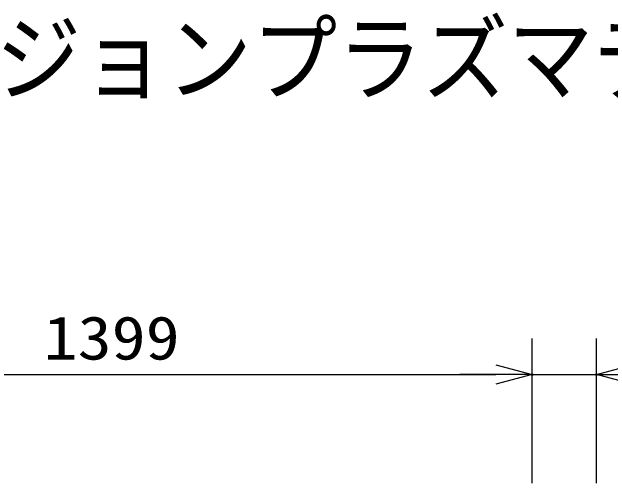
# Model space of a CAD drawing. Units: millimetres, scale not verified. Extents: x -63 to 63, y -57 to 57.
# Drawn here: x -20.42 to 12.66, y 31.34 to 57.41 of the extents above; entities that cross this region are included whole.
import ezdxf
from ezdxf.enums import TextEntityAlignment as Align

# ---------------------------------------------------------------- set-up
doc = ezdxf.new("R2010")
doc.units = ezdxf.units.MM
doc.header["$LTSCALE"] = 0.190236
doc.header["$PDMODE"] = 32
doc.header["$PDSIZE"] = 0.0951
for name, color, linetype in [('0-1_MOJI1', 2, 'Continuous'), ('0-2_WAKU', 1, 'Continuous'), ('0-4_SUNPO', 3, 'Continuous'), ('0-5_DEFPOINTS', 7, 'Continuous')]:
    doc.layers.add(name, color=color, linetype=linetype)
doc.styles.add('ＭＳ ゴシック', font='')
doc.styles.get('ＭＳ ゴシック').set_extended_font_data('MS Gothic')

# ---------------------------------------------------------------- blocks, each defined once
blk = doc.blocks.new('_OPEN30')
at = {"layer": '0-2_WAKU', "color": 7}
blk.add_line((0, 0), (-1, 0), dxfattribs=at)
blk.add_lwpolyline([(-1, 0.26795), (0, 0), (-1, -0.26795)], dxfattribs=at)

msp = doc.modelspace()

# ---------------------------------------------------------------- linework, layer by layer
at = {"layer": '0-4_SUNPO'}
for p, q in [((8.3498, 31.3362), (8.3498, 39.3362)), ((8.3498, 31.3362), (8.3498, 39.3362)), ((11.9121, 31.3362), (11.9121, 39.3362)), ((-36.2836, 37.3362), (6.3498, 37.3362)), ((6.3498, 37.3362), (4.3498, 37.3362)), ((8.3498, 37.3362), (11.9121, 37.3362))]:
    msp.add_line(p, q, dxfattribs=at)
at = {"layer": '0-5_DEFPOINTS'}
for p in [(8.3498, 37.3362), (11.9121, 37.3362)]:
    msp.add_point(p, dxfattribs=at)

# ---------------------------------------------------------------- block references
at = {"layer": '0-4_SUNPO', "xscale": 2, "yscale": 2}
msp.add_blockref('_OPEN30', (8.3498, 37.3362), dxfattribs=at)
msp.add_blockref('_OPEN30', (8.3498, 37.3362), dxfattribs=at)
at = {"layer": '0-4_SUNPO', "xscale": 2, "yscale": 2, "rotation": 180}
msp.add_blockref('_OPEN30', (11.9121, 37.3362), dxfattribs=at)

# ---------------------------------------------------------------- texts
at = {"layer": '0-1_MOJI1', "style": 'ＭＳ ゴシック', "width": 0.9}
msp.add_text('ハイビジョンプラズマディスプレイ（ＳＰ付）', height=3.848, dxfattribs=at).set_placement((-35.5001, 51.7599), align=Align.BOTTOM_LEFT)
at = {"layer": '0-4_SUNPO', "style": 'ＭＳ ゴシック', "width": 1.15}
msp.add_text('1399', height=2.406, dxfattribs=at).set_placement((-18.6743, 37.4458), align=Align.BOTTOM_LEFT)

doc.saveas('drawing.dxf')
